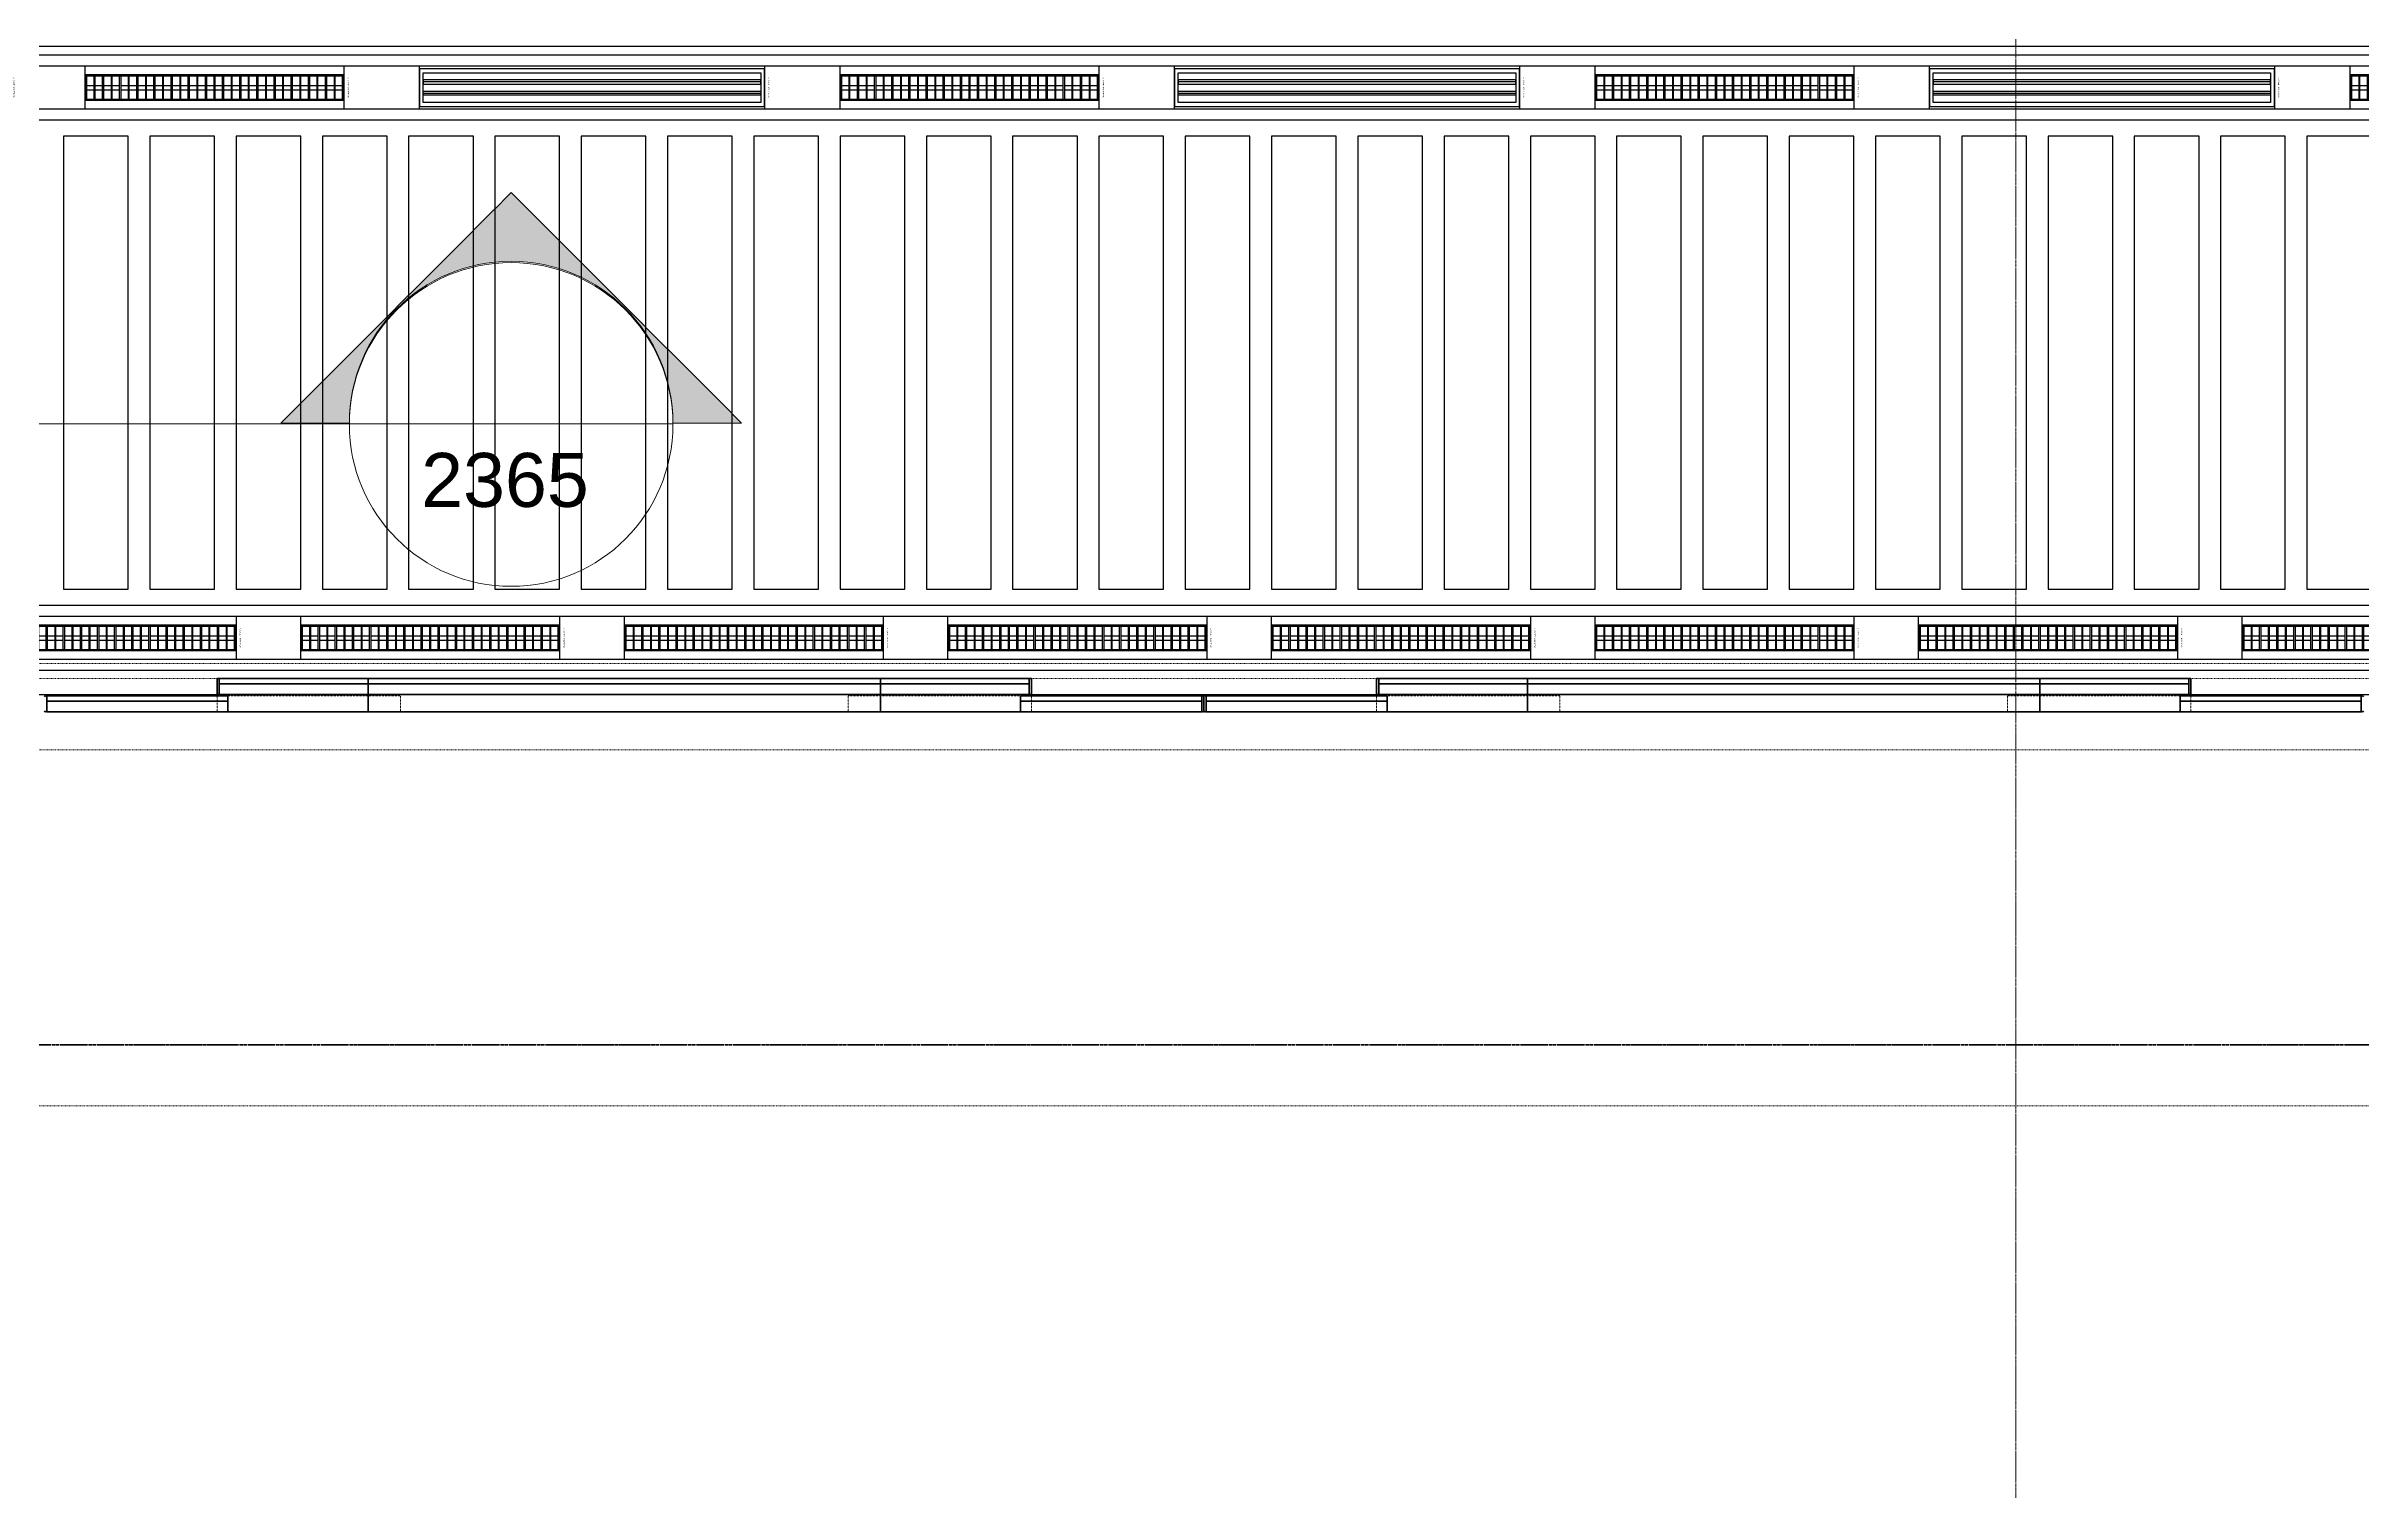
# Model space of a CAD drawing. Header units: millimetres. Extents: x -794868 to -715506, y -16735 to 22434.
# Drawn here: x -776612 to -765878, y -3664 to 3028 of the extents above; entities that cross this region are included whole.
import ezdxf
from ezdxf.enums import TextEntityAlignment as Align
from ezdxf.xclip import XClip

# ---------------------------------------------------------------- set-up
doc = ezdxf.new("R2010")
doc.units = ezdxf.units.MM
doc.header["$XCLIPFRAME"] = 0
for name, pattern in [('DASH', [6.35, 3.175, -3.175]), ('DPA_Grid _ Level 100', [10, 5.5, -1.6, 1.3, -1.6]), ('DPA_Hidden 500', [1.4, 0.8, -0.6])]:
    doc.linetypes.add(name, pattern=pattern)
for name, color, linetype in [('000 - WIPEOUT', 250, 'Continuous'), ('001 - ASCESSORIES', 251, 'Continuous'), ('A04_TUBE SERIES', 2, 'Continuous'), ('A11_ALU.SOLID SHEET', 2, 'Continuous')]:
    doc.layers.add(name, color=color, linetype=linetype)
for name, color, linetype, lineweight in [('A-ANNO-NOTE', 3, 'Continuous', 25), ('A-GENM', 1, 'Continuous', 9), ('A-GENM-HDLN', 2, 'DPA_Hidden 500', 9), ('G-ANNO-SECL', 3, 'Continuous', 9), ('Q-SPCQ', 2, 'Continuous', 35), ('Q-SPCQ-HDLN', 2, 'DASH', 9), ('S-GRID', 251, 'Continuous', 9)]:
    doc.layers.add(name, color=color, linetype=linetype, lineweight=lineweight)
doc.styles.add('Arial_1', font='arial.ttf', dxfattribs={"height": 250})

# ---------------------------------------------------------------- blocks, each defined once
blk = doc.blocks.new('DPA_Speciality_PlatformScreenDoor - Length_135300-12767973-4262-01 ENLARGED UPPER PLATFORM LEVEL - REFLECTED CEILING PLAN - SHEET 3')
at = {"layer": 'A-GENM'}
for p, q in [((49338, -250), (49140, -250)), ((49140, -250), (49338, -250)), ((49233, -250), (49143, -250)), ((49143, -250), (49233, -250)), ((49243, -250), (49333, -250)), ((49333, -250), (49243, -250)), ((53712, -250), (53910, -250)), ((53910, -250), (53712, -250)), ((53807, -250), (53717, -250)), ((53717, -250), (53807, -250)), ((53818, -250), (53908, -250)), ((53908, -250), (53818, -250)), ((54713, -250), (54515, -250)), ((54515, -250), (54713, -250)), ((54608, -250), (54518, -250)), ((54518, -250), (54608, -250)), ((54618, -250), (54708, -250)), ((54708, -250), (54618, -250)), ((59087, -250), (59285, -250)), ((59285, -250), (59087, -250)), ((59182, -250), (59092, -250)), ((59092, -250), (59182, -250)), ((59193, -250), (59283, -250)), ((59283, -250), (59193, -250)), ((49890, -330), (50014, -330)), ((49901, -330), (49954, -330)), ((49950, -330), (50003, -330)), ((51490, -330), (51614, -330)), ((51501, -330), (51554, -330)), ((51550, -330), (51603, -330)), ((55265, -330), (55389, -330)), ((55276, -330), (55329, -330)), ((55325, -330), (55378, -330)), ((56865, -330), (56989, -330)), ((56876, -330), (56929, -330)), ((56925, -330), (56978, -330))]:
    blk.add_line(p, q, dxfattribs=at)
at = {"layer": 'A-GENM-HDLN'}
for p, q in [((49638, -175), (49638, -250)), ((49638, -175), (50488, -175)), ((50488, -250), (50488, -175)), ((52563, -250), (52563, -175)), ((53413, -175), (52563, -175)), ((53413, -175), (53413, -250)), ((55013, -175), (55013, -250)), ((55013, -175), (55863, -175)), ((55863, -250), (55863, -175)), ((57938, -250), (57938, -175)), ((58788, -175), (57938, -175)), ((58788, -175), (58788, -250)), ((49638, -250), (50488, -250)), ((53413, -250), (52563, -250)), ((55013, -250), (55863, -250)), ((58788, -250), (57938, -250))]:
    blk.add_line(p, q, dxfattribs=at)
at = {"layer": 'Q-SPCQ', "linetype": 'DASH', "lineweight": 9}
blk.add_line((3946, 1650), (73451, 1650), dxfattribs=at)
at = {"layer": 'Q-SPCQ'}
for p, q in [((49688, -175), (48848, -175)), ((48848, -175), (49688, -175)), ((48848, -175), (48848, -225)), ((48848, -175), (48848, -225)), ((48848, -245), (48848, -180)), ((48848, -180), (48848, -245)), ((48878, -175), (49658, -175)), ((49658, -175), (48878, -175)), ((49658, -175), (48878, -175)), ((48878, -175), (49658, -175)), ((49638, -175), (50338, -175)), ((49688, -225), (49688, -175)), ((49688, -175), (49688, -225)), ((50338, -175), (50338, -330)), ((50338, -175), (52713, -175)), ((50338, -330), (50338, -175)), ((50338, -200), (50338, -176)), ((50338, -176), (50338, -200)), ((50338, -305), (50338, -200)), ((50338, -200), (50338, -305)), ((52713, -175), (52713, -330)), ((52713, -175), (53413, -175)), ((52713, -330), (52713, -175)), ((52713, -200), (52713, -176)), ((52713, -176), (52713, -200)), ((52713, -305), (52713, -200)), ((52713, -200), (52713, -305)), ((53363, -175), (54203, -175)), ((54203, -175), (53363, -175)), ((53363, -175), (53363, -225)), ((53363, -225), (53363, -175)), ((54173, -175), (53393, -175)), ((53393, -175), (54173, -175)), ((53393, -175), (54173, -175)), ((54173, -175), (53393, -175)), ((54203, -225), (54203, -175)), ((54203, -225), (54203, -175)), ((54203, -180), (54203, -245)), ((54203, -245), (54203, -180)), ((54213, -245), (54213, -180)), ((54213, -180), (54213, -245)), ((54213, -180), (54213, -245)), ((54213, -245), (54213, -180)), ((55063, -175), (54223, -175)), ((54223, -175), (55063, -175)), ((54223, -175), (54223, -225)), ((54223, -175), (54223, -225)), ((54223, -245), (54223, -180)), ((54223, -180), (54223, -245)), ((54253, -175), (55033, -175)), ((55033, -175), (54253, -175)), ((55033, -175), (54253, -175)), ((54253, -175), (55033, -175)), ((55013, -175), (55713, -175)), ((55063, -225), (55063, -175)), ((55063, -175), (55063, -225)), ((55713, -175), (55713, -330)), ((55713, -175), (58088, -175)), ((55713, -330), (55713, -175)), ((55713, -200), (55713, -176)), ((55713, -176), (55713, -200)), ((55713, -305), (55713, -200)), ((55713, -200), (55713, -305)), ((58088, -175), (58088, -330)), ((58088, -175), (58788, -175)), ((58088, -330), (58088, -175)), ((58088, -200), (58088, -176)), ((58088, -176), (58088, -200)), ((58088, -305), (58088, -200)), ((58088, -200), (58088, -305)), ((58738, -175), (59578, -175)), ((59578, -175), (58738, -175)), ((58738, -175), (58738, -225)), ((58738, -225), (58738, -175)), ((59548, -175), (58768, -175)), ((58768, -175), (59548, -175)), ((58768, -175), (59548, -175)), ((59548, -175), (58768, -175)), ((59578, -225), (59578, -175)), ((59578, -225), (59578, -175)), ((59578, -180), (59578, -245)), ((59578, -245), (59578, -180)), ((48848, -225), (49688, -225)), ((49688, -225), (48848, -225)), ((48848, -250), (48848, -225)), ((48848, -225), (48848, -250)), ((49688, -225), (48848, -225)), ((48848, -225), (48848, -250)), ((48848, -250), (48848, -225)), ((48848, -225), (49688, -225)), ((49688, -225), (48848, -225)), ((48848, -225), (49688, -225)), ((48848, -250), (49688, -250)), ((49688, -250), (48848, -250)), ((48848, -250), (49688, -250)), ((49688, -250), (48848, -250)), ((49658, -225), (48878, -225)), ((48878, -225), (49658, -225)), ((48878, -225), (49658, -225)), ((49658, -225), (48878, -225)), ((49638, -225), (48898, -225)), ((48898, -225), (49638, -225)), ((49638, -225), (48898, -225)), ((48898, -225), (49638, -225)), ((49638, -250), (48898, -250)), ((48898, -250), (49638, -250)), ((49638, -250), (48898, -250)), ((48898, -250), (49638, -250)), ((49638, -305), (49638, -250)), ((49638, -250), (49638, -330)), ((49648, -255), (49638, -255)), ((49638, -255), (49638, -330)), ((49638, -330), (49638, -255)), ((49638, -255), (49648, -255)), ((49638, -329), (49638, -305)), ((49648, -330), (49648, -255)), ((49648, -255), (49648, -330)), ((50338, -255), (49648, -255)), ((49648, -255), (50338, -255)), ((49648, -255), (49648, -305)), ((49648, -255), (49648, -305)), ((50338, -305), (49648, -305)), ((49648, -305), (50328, -305)), ((49648, -305), (49648, -330)), ((49648, -305), (49648, -330)), ((49648, -305), (50328, -305)), ((50328, -305), (49648, -305)), ((49648, -330), (49648, -305)), ((49648, -305), (49648, -330)), ((50338, -305), (49648, -305)), ((49648, -305), (50338, -305)), ((49688, -225), (49688, -250)), ((49688, -225), (49688, -250)), ((49688, -250), (49688, -225)), ((49688, -225), (49688, -250)), ((49698, -255), (50278, -255)), ((50278, -255), (49698, -255)), ((50288, -255), (49698, -255)), ((49698, -255), (50288, -255)), ((50278, -305), (49698, -305)), ((49698, -305), (50278, -305)), ((50278, -305), (49698, -305)), ((49698, -305), (50278, -305)), ((50288, -305), (49698, -305)), ((49698, -305), (50288, -305)), ((49698, -305), (50278, -305)), ((50278, -305), (49698, -305)), ((50328, -305), (50338, -305)), ((52713, -255), (50338, -255)), ((50338, -255), (52713, -255)), ((50338, -255), (50338, -305)), ((50338, -255), (50338, -305)), ((50338, -305), (50338, -255)), ((50338, -255), (50338, -305)), ((50338, -329), (50338, -305)), ((52713, -305), (50338, -305)), ((50338, -305), (50348, -305)), ((50338, -330), (50338, -305)), ((50338, -305), (50338, -330)), ((52713, -305), (50338, -305)), ((50338, -305), (52713, -305)), ((50338, -305), (50338, -329)), ((50338, -330), (50338, -305)), ((50338, -305), (50338, -330)), ((50348, -305), (52703, -305)), ((50348, -305), (52703, -305)), ((52703, -305), (50348, -305)), ((52663, -255), (50388, -255)), ((50388, -255), (52663, -255)), ((52663, -305), (50388, -305)), ((50388, -305), (52663, -305)), ((50398, -255), (52653, -255)), ((52653, -255), (50398, -255)), ((52653, -305), (50398, -305)), ((50398, -305), (52653, -305)), ((52653, -305), (50398, -305)), ((50398, -305), (52653, -305)), ((50398, -305), (52653, -305)), ((52653, -305), (50398, -305)), ((52703, -305), (52713, -305)), ((52713, -255), (53403, -255)), ((53403, -255), (52713, -255)), ((52713, -255), (52713, -305)), ((52713, -305), (52713, -255)), ((52713, -305), (52713, -255)), ((52713, -255), (52713, -305)), ((52713, -329), (52713, -305)), ((52713, -305), (52723, -305)), ((53403, -305), (52713, -305)), ((52713, -305), (52713, -330)), ((52713, -330), (52713, -305)), ((52713, -305), (53403, -305)), ((53403, -305), (52713, -305)), ((52713, -305), (52713, -329)), ((52713, -330), (52713, -305)), ((52713, -305), (52713, -330)), ((52723, -305), (53403, -305)), ((53403, -305), (52723, -305)), ((52723, -305), (53403, -305)), ((52763, -255), (53353, -255)), ((53353, -255), (52763, -255)), ((52763, -305), (53353, -305)), ((53353, -305), (52763, -305)), ((53353, -255), (52773, -255)), ((52773, -255), (53353, -255)), ((52773, -305), (53353, -305)), ((53353, -305), (52773, -305)), ((52773, -305), (53353, -305)), ((53353, -305), (52773, -305)), ((53353, -305), (52773, -305)), ((52773, -305), (53353, -305)), ((54203, -225), (53363, -225)), ((53363, -225), (54203, -225)), ((53363, -250), (53363, -225)), ((53363, -250), (53363, -225)), ((54203, -225), (53363, -225)), ((53363, -225), (53363, -250)), ((53363, -250), (53363, -225)), ((53363, -225), (54203, -225)), ((53363, -225), (54203, -225)), ((54203, -225), (53363, -225)), ((54203, -250), (53363, -250)), ((53363, -250), (54203, -250)), ((53363, -250), (54203, -250)), ((54203, -250), (53363, -250)), ((53393, -225), (54173, -225)), ((54173, -225), (53393, -225)), ((54173, -225), (53393, -225)), ((53393, -225), (54173, -225)), ((53403, -255), (53403, -330)), ((53413, -255), (53403, -255)), ((53403, -255), (53413, -255)), ((53403, -330), (53403, -255)), ((53403, -305), (53403, -255)), ((53403, -305), (53403, -255)), ((53403, -330), (53403, -305)), ((53403, -330), (53403, -305)), ((53403, -305), (53403, -330)), ((53403, -330), (53403, -305)), ((53413, -225), (54153, -225)), ((54153, -225), (53413, -225)), ((53413, -225), (54153, -225)), ((54153, -225), (53413, -225)), ((53413, -250), (54153, -250)), ((54153, -250), (53413, -250)), ((53413, -250), (54153, -250)), ((54153, -250), (53413, -250)), ((53413, -330), (53413, -250)), ((53413, -250), (53413, -305)), ((53413, -330), (53413, -255)), ((53413, -255), (53413, -330)), ((53413, -305), (53413, -329)), ((54203, -225), (54203, -250)), ((54203, -250), (54203, -225)), ((54203, -250), (54203, -225)), ((54203, -225), (54203, -250)), ((54223, -225), (55063, -225)), ((55063, -225), (54223, -225)), ((54223, -250), (54223, -225)), ((54223, -225), (54223, -250)), ((55063, -225), (54223, -225)), ((54223, -225), (54223, -250)), ((54223, -250), (54223, -225)), ((54223, -225), (55063, -225)), ((55063, -225), (54223, -225)), ((54223, -225), (55063, -225)), ((54223, -250), (55063, -250)), ((55063, -250), (54223, -250)), ((54223, -250), (55063, -250)), ((55063, -250), (54223, -250)), ((55033, -225), (54253, -225)), ((54253, -225), (55033, -225)), ((54253, -225), (55033, -225)), ((55033, -225), (54253, -225)), ((55013, -225), (54273, -225)), ((54273, -225), (55013, -225)), ((55013, -225), (54273, -225)), ((54273, -225), (55013, -225)), ((55013, -250), (54273, -250)), ((54273, -250), (55013, -250)), ((55013, -250), (54273, -250)), ((54273, -250), (55013, -250)), ((55013, -305), (55013, -250)), ((55013, -250), (55013, -330)), ((55023, -255), (55013, -255)), ((55013, -255), (55013, -330)), ((55013, -330), (55013, -255)), ((55013, -255), (55023, -255)), ((55013, -329), (55013, -305)), ((55023, -330), (55023, -255)), ((55023, -255), (55023, -330)), ((55713, -255), (55023, -255)), ((55023, -255), (55713, -255)), ((55023, -255), (55023, -305)), ((55023, -255), (55023, -305)), ((55713, -305), (55023, -305)), ((55023, -305), (55703, -305)), ((55023, -305), (55023, -330)), ((55023, -305), (55023, -330)), ((55023, -305), (55703, -305)), ((55703, -305), (55023, -305)), ((55023, -330), (55023, -305)), ((55023, -305), (55023, -330)), ((55713, -305), (55023, -305)), ((55023, -305), (55713, -305)), ((55063, -225), (55063, -250)), ((55063, -225), (55063, -250)), ((55063, -250), (55063, -225)), ((55063, -225), (55063, -250)), ((55073, -255), (55653, -255)), ((55653, -255), (55073, -255)), ((55663, -255), (55073, -255)), ((55073, -255), (55663, -255)), ((55653, -305), (55073, -305)), ((55073, -305), (55653, -305)), ((55653, -305), (55073, -305)), ((55073, -305), (55653, -305)), ((55663, -305), (55073, -305)), ((55073, -305), (55663, -305)), ((55073, -305), (55653, -305)), ((55653, -305), (55073, -305)), ((55703, -305), (55713, -305)), ((58088, -255), (55713, -255)), ((55713, -255), (58088, -255)), ((55713, -255), (55713, -305)), ((55713, -255), (55713, -305)), ((55713, -305), (55713, -255)), ((55713, -255), (55713, -305)), ((55713, -329), (55713, -305)), ((58088, -305), (55713, -305)), ((55713, -305), (55723, -305)), ((55713, -330), (55713, -305)), ((55713, -305), (55713, -330)), ((58088, -305), (55713, -305)), ((55713, -305), (58088, -305)), ((55713, -305), (55713, -329)), ((55713, -330), (55713, -305)), ((55713, -305), (55713, -330)), ((55723, -305), (58078, -305)), ((55723, -305), (58078, -305)), ((58078, -305), (55723, -305)), ((58038, -255), (55763, -255)), ((55763, -255), (58038, -255)), ((58038, -305), (55763, -305)), ((55763, -305), (58038, -305)), ((55773, -255), (58028, -255)), ((58028, -255), (55773, -255)), ((58028, -305), (55773, -305)), ((55773, -305), (58028, -305)), ((58028, -305), (55773, -305)), ((55773, -305), (58028, -305)), ((55773, -305), (58028, -305)), ((58028, -305), (55773, -305)), ((58078, -305), (58088, -305)), ((58088, -255), (58778, -255)), ((58778, -255), (58088, -255)), ((58088, -255), (58088, -305)), ((58088, -305), (58088, -255)), ((58088, -305), (58088, -255)), ((58088, -255), (58088, -305)), ((58088, -329), (58088, -305)), ((58088, -305), (58098, -305)), ((58778, -305), (58088, -305)), ((58088, -305), (58088, -330)), ((58088, -330), (58088, -305)), ((58088, -305), (58778, -305)), ((58778, -305), (58088, -305)), ((58088, -305), (58088, -329)), ((58088, -330), (58088, -305)), ((58088, -305), (58088, -330)), ((58098, -305), (58778, -305)), ((58778, -305), (58098, -305)), ((58098, -305), (58778, -305)), ((58138, -255), (58728, -255)), ((58728, -255), (58138, -255)), ((58138, -305), (58728, -305)), ((58728, -305), (58138, -305)), ((58728, -255), (58148, -255)), ((58148, -255), (58728, -255)), ((58148, -305), (58728, -305)), ((58728, -305), (58148, -305)), ((58148, -305), (58728, -305)), ((58728, -305), (58148, -305)), ((58728, -305), (58148, -305)), ((58148, -305), (58728, -305)), ((59578, -225), (58738, -225)), ((58738, -225), (59578, -225)), ((58738, -250), (58738, -225)), ((58738, -250), (58738, -225)), ((59578, -225), (58738, -225)), ((58738, -225), (58738, -250)), ((58738, -250), (58738, -225)), ((58738, -225), (59578, -225)), ((58738, -225), (59578, -225)), ((59578, -225), (58738, -225)), ((59578, -250), (58738, -250)), ((58738, -250), (59578, -250)), ((58738, -250), (59578, -250)), ((59578, -250), (58738, -250)), ((58768, -225), (59548, -225)), ((59548, -225), (58768, -225)), ((59548, -225), (58768, -225)), ((58768, -225), (59548, -225)), ((58778, -255), (58778, -330)), ((58788, -255), (58778, -255)), ((58778, -255), (58788, -255)), ((58778, -330), (58778, -255)), ((58778, -305), (58778, -255)), ((58778, -305), (58778, -255)), ((58778, -330), (58778, -305)), ((58778, -330), (58778, -305)), ((58778, -305), (58778, -330)), ((58778, -330), (58778, -305)), ((58788, -225), (59528, -225)), ((59528, -225), (58788, -225)), ((58788, -225), (59528, -225)), ((59528, -225), (58788, -225)), ((58788, -250), (59528, -250)), ((59528, -250), (58788, -250)), ((58788, -250), (59528, -250)), ((59528, -250), (58788, -250)), ((58788, -330), (58788, -250)), ((58788, -250), (58788, -305)), ((58788, -330), (58788, -255)), ((58788, -255), (58788, -330)), ((58788, -305), (58788, -329)), ((59578, -225), (59578, -250)), ((59578, -250), (59578, -225)), ((59578, -250), (59578, -225)), ((59578, -225), (59578, -250)), ((49638, -330), (50338, -330)), ((49638, -330), (49648, -330)), ((49648, -330), (49638, -330)), ((50328, -330), (49648, -330)), ((49648, -330), (50338, -330)), ((49648, -330), (50328, -330)), ((50328, -330), (49648, -330)), ((50278, -330), (49698, -330)), ((49698, -330), (50278, -330)), ((50278, -330), (49698, -330)), ((49698, -330), (50278, -330)), ((50338, -330), (50328, -330)), ((50338, -330), (52713, -330)), ((50348, -330), (50338, -330)), ((50338, -330), (52713, -330)), ((52703, -330), (50348, -330)), ((50348, -330), (52703, -330)), ((52703, -330), (50348, -330)), ((52653, -330), (50398, -330)), ((50398, -330), (52653, -330)), ((52653, -330), (50398, -330)), ((50398, -330), (52653, -330)), ((52713, -330), (52703, -330)), ((52713, -330), (53413, -330)), ((52713, -330), (53403, -330)), ((52723, -330), (52713, -330)), ((53403, -330), (52723, -330)), ((53403, -330), (52723, -330)), ((52723, -330), (53403, -330)), ((52773, -330), (53353, -330)), ((53353, -330), (52773, -330)), ((52773, -330), (53353, -330)), ((53353, -330), (52773, -330)), ((53403, -330), (53413, -330)), ((53413, -330), (53403, -330)), ((55013, -330), (55713, -330)), ((55013, -330), (55023, -330)), ((55023, -330), (55013, -330)), ((55703, -330), (55023, -330)), ((55023, -330), (55713, -330)), ((55023, -330), (55703, -330)), ((55703, -330), (55023, -330)), ((55653, -330), (55073, -330)), ((55073, -330), (55653, -330)), ((55653, -330), (55073, -330)), ((55073, -330), (55653, -330)), ((55713, -330), (55703, -330)), ((55713, -330), (58088, -330)), ((55723, -330), (55713, -330)), ((55713, -330), (58088, -330)), ((58078, -330), (55723, -330)), ((55723, -330), (58078, -330)), ((58078, -330), (55723, -330)), ((58028, -330), (55773, -330)), ((55773, -330), (58028, -330)), ((58028, -330), (55773, -330)), ((55773, -330), (58028, -330)), ((58088, -330), (58078, -330)), ((58088, -330), (58788, -330)), ((58088, -330), (58778, -330)), ((58098, -330), (58088, -330)), ((58778, -330), (58098, -330)), ((58778, -330), (58098, -330)), ((58098, -330), (58778, -330)), ((58148, -330), (58728, -330)), ((58728, -330), (58148, -330)), ((58148, -330), (58728, -330)), ((58728, -330), (58148, -330)), ((58778, -330), (58788, -330)), ((58788, -330), (58778, -330))]:
    blk.add_line(p, q, dxfattribs=at)
for centre, start, end in [((48843, -180), 0, 180), ((48843, -180), 0, 45), ((54208, -180), 0, 180), ((54208, -180), 135, 180), ((54208, -180), 60, 120), ((54208, -180), 360, 30), ((54218, -180), 0, 180), ((54218, -180), 150, 180), ((54218, -180), 60, 120), ((54218, -180), 0, 45), ((59583, -180), 0, 180), ((59583, -180), 135, 180), ((48843, -245), 180, 360), ((48843, -245), 330, 360), ((54208, -245), 180, 210), ((54208, -245), 180, 0), ((54208, -245), 240, 300), ((54208, -245), 330, 0), ((54218, -245), 180, 210), ((54218, -245), 180, 360), ((54218, -245), 240, 300), ((54218, -245), 330, 360), ((59583, -245), 180, 210), ((59583, -245), 180, 0)]:
    blk.add_arc(centre, 5, start, end, dxfattribs=at)
at = {"layer": 'Q-SPCQ-HDLN'}
for p, q in [((73451, 0), (3946, 0)), ((73451, -330), (3946, -330)), ((73451, -400), (3946, -400))]:
    blk.add_line(p, q, dxfattribs=at)
blk = doc.blocks.new('DPA_AN_Section Line - UP-Left-16608795-4262-01 ENLARGED UPPER PLATFORM LEVEL - REFLECTED CEILING PLAN - SHEET 3')
at = {"layer": 'A-ANNO-NOTE', "lineweight": 9}
h = blk.add_hatch(color=256, dxfattribs=at)
edge = h.paths.add_edge_path()
edge.add_arc((0, -0.03), 7.5, 180, 360)
edge.add_line((7.5, -0.03), (10.68, -0.03))
edge.add_line((10.68, -0.03), (0, -10.71))
edge.add_line((0, -10.71), (-10.68, -0.03))
edge.add_line((-10.68, -0.03), (-7.5, -0.03))
at = {"layer": 'A-ANNO-NOTE', "lineweight": 18}
for p, q in [((-7.5, 0), (7.5, 0)), ((-7.5, -0.03), (-10.68, -0.03)), ((-10.68, -0.03), (0, -10.71)), ((0, -10.71), (10.68, -0.03)), ((10.68, -0.03), (7.5, -0.03))]:
    blk.add_line(p, q, dxfattribs=at)
at = {"layer": 'A-ANNO-NOTE', "lineweight": 9}
blk.add_line((7.5, 0), (170, 0), dxfattribs=at)
at = {"layer": 'A-ANNO-NOTE', "lineweight": 18}
blk.add_circle((0, 0.03), 7.5, dxfattribs=at)
blk.add_arc((0, -0.03), 7.5, 180, 360, dxfattribs=at)
blk = doc.blocks.new('*U1978')
at = {"layer": 'S-GRID', "linetype": 'DPA_Grid _ Level 100'}
blk.add_line((-22800, -19375), (-22800, 17498.2), dxfattribs=at)
blk = doc.blocks.new('*U698')
at = {"layer": 'A11_ALU.SOLID SHEET', "color": 0}
blk.add_lwpolyline([(350, -98.8), (350, 98.8), (0, 98.8), (0, -98.8)], close=True, dxfattribs=at)
at = {"layer": 'Defpoints', "color": 250}
blk.add_point((0, 0), dxfattribs=at)
blk.add_text('AL.SHEET-HAT-TYPE-R', height=6, rotation=270, dxfattribs=at).set_placement((15, 0), align=Align.BOTTOM_CENTER)
blk = doc.blocks.new('*U700')
at = {"layer": '001 - ASCESSORIES', "color": 0, "linetype": 'ByBlock'}
blk.add_lwpolyline([(800, 87), (-800, 87), (-800, -87), (800, -87)], close=True, dxfattribs=at)
at = {"layer": '001 - ASCESSORIES', "linetype": 'ByBlock'}
for points in [[(-782, 69), (782, 69), (782, -69), (-782, -69)], [(782, 36), (-782, 36), (-782, 16), (782, 16)], [(-782, -16), (782, -16), (782, -36), (-782, -36)]]:
    blk.add_lwpolyline(points, close=True, dxfattribs=at)
for points in [[(782, 26), (-782, 26)], [(-782, -26), (782, -26)]]:
    blk.add_lwpolyline(points, dxfattribs=at)
blk = doc.blocks.new('*U695')
at = {"color": 1}
blk.add_wipeout([(600, -60), (-600, -60), (-600, 60), (600, 60)], dxfattribs=at).dxf.layer = '000 - WIPEOUT'
at = {"layer": '001 - ASCESSORIES', "color": 0}
blk.add_lwpolyline([(600, -60), (-600, -60), (-600, 60), (600, 60)], close=True, dxfattribs=at)
at = {"layer": '001 - ASCESSORIES'}
for points in [[(-593, -55), (-598, -55), (-598, 55), (-593, 55)], [(595, -55), (-595, -55), (-595, 55), (595, 55)], [(-559, -55), (-554, -55), (-554, 55), (-559, 55)], [(-514, -55), (-519, -55), (-519, 55), (-514, 55)], [(-479, -55), (-474, -55), (-474, 55), (-479, 55)], [(-435, -55), (-440, -55), (-440, 55), (-435, 55)], [(-400, -55), (-395, -55), (-395, 55), (-400, 55)], [(-355, -55), (-360, -55), (-360, 55), (-355, 55)], [(-320, -55), (-315, -55), (-315, 55), (-320, 55)], [(-276, -55), (-281, -55), (-281, 55), (-276, 55)], [(-241, -55), (-236, -55), (-236, 55), (-241, 55)], [(-196, -55), (-201, -55), (-201, 55), (-196, 55)], [(-161, -55), (-156, -55), (-156, 55), (-161, 55)], [(-117, -55), (-122, -55), (-122, 55), (-117, 55)], [(-82, -55), (-77, -55), (-77, 55), (-82, 55)], [(-37, -55), (-42, -55), (-42, 55), (-37, 55)], [(-3, -55), (3, -55), (3, 55), (-3, 55)], [(42, -55), (37, -55), (37, 55), (42, 55)], [(77, -55), (82, -55), (82, 55), (77, 55)], [(122, -55), (117, -55), (117, 55), (122, 55)], [(156, -55), (161, -55), (161, 55), (156, 55)], [(201, -55), (196, -55), (196, 55), (201, 55)], [(236, -55), (241, -55), (241, 55), (236, 55)], [(281, -55), (276, -55), (276, 55), (281, 55)], [(315, -55), (320, -55), (320, 55), (315, 55)], [(360, -55), (355, -55), (355, 55), (360, 55)], [(395, -55), (400, -55), (400, 55), (395, 55)], [(440, -55), (435, -55), (435, 55), (440, 55)], [(474, -55), (479, -55), (479, 55), (474, 55)], [(519, -55), (514, -55), (514, 55), (519, 55)], [(554, -55), (559, -55), (559, 55), (554, 55)], [(598, -55), (593, -55), (593, 55), (598, 55)]]:
    blk.add_lwpolyline(points, close=True, dxfattribs=at)
for points in [[(-593, 10), (-559, 10)], [(-554, 10), (-519, 10)], [(-514, 10), (-479, 10)], [(-474, 10), (-440, 10)], [(-435, 10), (-400, 10)], [(-395, 10), (-360, 10)], [(-355, 10), (-320, 10)], [(-315, 10), (-281, 10)], [(-276, 10), (-241, 10)], [(-236, 10), (-201, 10)], [(-196, 10), (-161, 10)], [(-156, 10), (-122, 10)], [(-117, 10), (-82, 10)], [(-77, 10), (-42, 10)], [(-37, 10), (-3, 10)], [(3, 10), (37, 10)], [(42, 10), (77, 10)], [(82, 10), (117, 10)], [(122, 10), (156, 10)], [(161, 10), (196, 10)], [(201, 10), (236, 10)], [(241, 10), (276, 10)], [(281, 10), (315, 10)], [(320, 10), (355, 10)], [(360, 10), (395, 10)], [(400, 10), (435, 10)], [(440, 10), (474, 10)], [(479, 10), (514, 10)], [(519, 10), (554, 10)], [(559, 10), (593, 10)], [(-593, -10), (-559, -10)], [(-554, -10), (-519, -10)], [(-514, -10), (-479, -10)], [(-474, -10), (-440, -10)], [(-435, -10), (-400, -10)], [(-395, -10), (-360, -10)], [(-355, -10), (-320, -10)], [(-315, -10), (-281, -10)], [(-276, -10), (-241, -10)], [(-236, -10), (-201, -10)], [(-196, -10), (-161, -10)], [(-156, -10), (-122, -10)], [(-117, -10), (-82, -10)], [(-77, -10), (-42, -10)], [(-37, -10), (-3, -10)], [(3, -10), (37, -10)], [(42, -10), (77, -10)], [(82, -10), (117, -10)], [(122, -10), (156, -10)], [(161, -10), (196, -10)], [(201, -10), (236, -10)], [(241, -10), (276, -10)], [(281, -10), (315, -10)], [(320, -10), (355, -10)], [(360, -10), (395, -10)], [(400, -10), (435, -10)], [(440, -10), (474, -10)], [(479, -10), (514, -10)], [(519, -10), (554, -10)], [(559, -10), (593, -10)]]:
    blk.add_lwpolyline(points, dxfattribs=at)
blk = doc.blocks.new('*U703')
at = {"layer": 'A11_ALU.SOLID SHEET', "color": 0}
blk.add_lwpolyline([(300, -98.8), (300, 98.8), (0, 98.8), (0, -98.8)], close=True, dxfattribs=at)
at = {"layer": 'Defpoints', "color": 250}
blk.add_point((0, 0), dxfattribs=at)
blk.add_text('AL.SHEET-HAT-TYPE-R', height=6, rotation=270, dxfattribs=at).set_placement((15, 0), align=Align.BOTTOM_CENTER)
blk = doc.blocks.new('*U721')
blk.add_attdef('EXTR.OVL-LENGTH_', (-25, -59), '', height=5)
blk.add_wipeout([(-25, 0), (25, 0), (25, 67400), (-25, 67400)]).dxf.layer = '000 - WIPEOUT'
at = {"layer": 'A04_TUBE SERIES', "color": 0}
blk.add_lwpolyline([(-25, 0), (25, 0), (25, 67400), (-25, 67400)], close=True, dxfattribs=at)
blk = doc.blocks.new('*U723')
blk.add_attdef('EXTR.OVL-LENGTH_', (-25, -59), '', height=5)
blk.add_wipeout([(-25, 0), (25, 0), (25, 67400), (-25, 67400)]).dxf.layer = '000 - WIPEOUT'
at = {"layer": 'A04_TUBE SERIES', "color": 0}
blk.add_lwpolyline([(-25, 0), (25, 0), (25, 67400), (-25, 67400)], close=True, dxfattribs=at)
blk = doc.blocks.new('*U725')
blk.add_attdef('EXTR.OVL-LENGTH_', (-25, -59), '', height=5)
blk.add_wipeout([(-25, 0), (25, 0), (25, 67400), (-25, 67400)]).dxf.layer = '000 - WIPEOUT'
at = {"layer": 'A04_TUBE SERIES', "color": 0}
blk.add_lwpolyline([(-25, 0), (25, 0), (25, 67400), (-25, 67400)], close=True, dxfattribs=at)
blk = doc.blocks.new('*U847')
at = {"color": 3}
for points in [[(-1050, -14850), (1050, -14850), (1050, -15150), (-1050, -15150)], [(-1050, -15250), (1050, -15250), (1050, -15550), (-1050, -15550)], [(-1050, -15650), (1050, -15650), (1050, -15950), (-1050, -15950)], [(-1050, -16050), (1050, -16050), (1050, -16350), (-1050, -16350)], [(-1050, -16450), (1050, -16450), (1050, -16750), (-1050, -16750)], [(-1050, -16850), (1050, -16850), (1050, -17150), (-1050, -17150)], [(-1050, -17250), (1050, -17250), (1050, -17550), (-1050, -17550)], [(-1050, -17650), (1050, -17650), (1050, -17950), (-1050, -17950)], [(-1050, -18050), (1050, -18050), (1050, -18350), (-1050, -18350)], [(-1050, -18450), (1050, -18450), (1050, -18750), (-1050, -18750)], [(-1050, -18850), (1050, -18850), (1050, -19150), (-1050, -19150)], [(-1050, -19250), (1050, -19250), (1050, -19550), (-1050, -19550)], [(-1050, -19650), (1050, -19650), (1050, -19950), (-1050, -19950)], [(-1050, -20050), (1050, -20050), (1050, -20350), (-1050, -20350)], [(-1050, -20450), (1050, -20450), (1050, -20750), (-1050, -20750)], [(-1050, -20850), (1050, -20850), (1050, -21150), (-1050, -21150)], [(-1050, -21250), (1050, -21250), (1050, -21550), (-1050, -21550)], [(-1050, -21650), (1050, -21650), (1050, -21950), (-1050, -21950)], [(-1050, -22050), (1050, -22050), (1050, -22350), (-1050, -22350)], [(-1050, -22450), (1050, -22450), (1050, -22750), (-1050, -22750)], [(-1050, -22850), (1050, -22850), (1050, -23150), (-1050, -23150)], [(-1050, -23250), (1050, -23250), (1050, -23550), (-1050, -23550)], [(-1050, -23650), (1050, -23650), (1050, -23950), (-1050, -23950)], [(-1050, -24050), (1050, -24050), (1050, -24350), (-1050, -24350)], [(-1050, -24450), (1050, -24450), (1050, -24750), (-1050, -24750)], [(-1050, -24850), (1050, -24850), (1050, -25150), (-1050, -25150)], [(-1050, -25250), (1050, -25250), (1050, -25550), (-1050, -25550)]]:
    blk.add_wipeout(points, dxfattribs=at).dxf.layer = '000 - WIPEOUT'
at = {"layer": 'A11_ALU.SOLID SHEET', "color": 0, "linetype": 'ByBlock'}
for points in [[(-1050, -15150), (1050, -15150), (1050, -14850), (-1050, -14850)], [(-1050, -15550), (1050, -15550), (1050, -15250), (-1050, -15250)], [(-1050, -15950), (1050, -15950), (1050, -15650), (-1050, -15650)], [(-1050, -16350), (1050, -16350), (1050, -16050), (-1050, -16050)], [(-1050, -16750), (1050, -16750), (1050, -16450), (-1050, -16450)], [(-1050, -17150), (1050, -17150), (1050, -16850), (-1050, -16850)], [(-1050, -17550), (1050, -17550), (1050, -17250), (-1050, -17250)], [(-1050, -17950), (1050, -17950), (1050, -17650), (-1050, -17650)], [(-1050, -18350), (1050, -18350), (1050, -18050), (-1050, -18050)], [(-1050, -18750), (1050, -18750), (1050, -18450), (-1050, -18450)], [(-1050, -19150), (1050, -19150), (1050, -18850), (-1050, -18850)], [(-1050, -19550), (1050, -19550), (1050, -19250), (-1050, -19250)], [(-1050, -19950), (1050, -19950), (1050, -19650), (-1050, -19650)], [(-1050, -20350), (1050, -20350), (1050, -20050), (-1050, -20050)], [(-1050, -20750), (1050, -20750), (1050, -20450), (-1050, -20450)], [(-1050, -21150), (1050, -21150), (1050, -20850), (-1050, -20850)], [(-1050, -21550), (1050, -21550), (1050, -21250), (-1050, -21250)], [(-1050, -21950), (1050, -21950), (1050, -21650), (-1050, -21650)], [(-1050, -22350), (1050, -22350), (1050, -22050), (-1050, -22050)], [(-1050, -22750), (1050, -22750), (1050, -22450), (-1050, -22450)], [(-1050, -23150), (1050, -23150), (1050, -22850), (-1050, -22850)], [(-1050, -23550), (1050, -23550), (1050, -23250), (-1050, -23250)], [(-1050, -23950), (1050, -23950), (1050, -23650), (-1050, -23650)], [(-1050, -24350), (1050, -24350), (1050, -24050), (-1050, -24050)], [(-1050, -24750), (1050, -24750), (1050, -24450), (-1050, -24450)], [(-1050, -25150), (1050, -25150), (1050, -24850), (-1050, -24850)], [(-1050, -25550), (1050, -25550), (1050, -25250), (-1050, -25250)]]:
    blk.add_lwpolyline(points, close=True, dxfattribs=at)
blk = doc.blocks.new('*U2281')
blk.add_lwpolyline([(27650, -552), (-107450, -552), (-107450, -3555), (27650, -3555)], close=True)
for p in [(-29400, -742), (-29400, -742), (-25900, -742), (-25900, -742), (-22400, -742), (-22400, -742)]:
    blk.add_blockref('*U700', p)
at = {"layer": 'A11_ALU.SOLID SHEET', "color": 1}
for name, p in [('*U698', (-32100, -742)), ('*U698', (-30550, -742)), ('*U698', (-28600, -742)), ('*U698', (-27050, -742)), ('*U698', (-27050, -742)), ('*U698', (-25100, -742)), ('*U698', (-21600, -742)), ('*U703', (-31050, -3292)), ('*U703', (-28050, -3292)), ('*U703', (-25050, -3292)), ('*U703', (-22050, -3292))]:
    blk.add_blockref(name, p, dxfattribs=at)
for p in [(-31150, -742), (-27650, -742), (-24150, -742), (-20650, -742), (-31650, -3292), (-30150, -3292), (-27150, -3292), (-24150, -3292), (-21150, -3292)]:
    blk.add_blockref('*U695', p)
at = {"layer": 'A11_ALU.SOLID SHEET', "color": 0, "linetype": 'ByBlock', "rotation": 270}
blk.add_blockref('*U847', (-6300, -2017), dxfattribs=at)
at = {"layer": 'A11_ALU.SOLID SHEET', "color": 1}
for name, p in [('*U698', (-32100, -742)), ('*U698', (-30550, -742)), ('*U698', (-28600, -742)), ('*U698', (-25100, -742)), ('*U698', (-23550, -742)), ('*U698', (-21600, -742)), ('*U703', (-29550, -3292)), ('*U703', (-26550, -3292)), ('*U703', (-23550, -3292))]:
    blk.add_blockref(name, p, dxfattribs=at)
for p in [(-31150, -742), (-27650, -742), (-24150, -742), (-20650, -742), (-28650, -3292), (-25650, -3292), (-22650, -3292)]:
    blk.add_blockref('*U695', p)
at = {"layer": 'A04_TUBE SERIES', "color": 0, "linetype": 'ByBlock', "rotation": 270}
for p in [(-39850, -3167), (-39850, -3417)]:
    blk.add_blockref('*U725', p, dxfattribs=at)
at = {"layer": 'A11_ALU.SOLID SHEET', "color": 1}
blk.add_blockref('*U698', (-23550, -742), dxfattribs=at)
at = {"layer": 'A04_TUBE SERIES', "color": 0, "linetype": 'ByBlock', "rotation": 270}
for name, p in [('*U721', (-39850, -617)), ('*U723', (-39850, -867))]:
    blk.add_blockref(name, p, dxfattribs=at)

msp = doc.modelspace()

# ---------------------------------------------------------------- linework, layer by layer
at = {"layer": 'G-ANNO-SECL', "linetype": 'DPA_Grid _ Level 100', "lineweight": 50}
msp.add_line((-790897, -1598), (-718440, -1598), dxfattribs=at)

# ---------------------------------------------------------------- block references
at = {"layer": 'A11_ALU.SOLID SHEET'}
ref = msp.add_blockref('*U2281', (-744682, 3579), dxfattribs=at)
XClip(ref).set_block_clipping_path([(-45801.3280238605, -9620.0077451947), (23704.0078937773, 10334.9999958097)])

# ---------------------------------------------------------------- next in the draw order: block references
msp.add_blockref('*U1978', (-744682, 3579))
at = {"layer": 'A-ANNO-NOTE', "xscale": 100, "yscale": 100, "zscale": 100, "rotation": 180}
msp.add_blockref('DPA_AN_Section Line - UP-Left-16608795-4262-01 ENLARGED UPPER PLATFORM LEVEL - REFLECTED CEILING PLAN - SHEET 3', (-774457, 1279), dxfattribs=at)
at = {"layer": 'Q-SPCQ', "rotation": 180}
msp.add_blockref('DPA_Speciality_PlatformScreenDoor - Length_135300-12767973-4262-01 ENLARGED UPPER PLATFORM LEVEL - REFLECTED CEILING PLAN - SHEET 3', (-717032, -231), dxfattribs=at)

# ---------------------------------------------------------------- next in the draw order: texts
at = {"layer": 'A-ANNO-NOTE', "lineweight": 9, "insert": (-774874, 1144), "char_height": 250, "width": 929.96, "attachment_point": 1, "style": 'Arial_1'}
msp.add_mtext('2365', dxfattribs=at)

doc.saveas('drawing.dxf')
